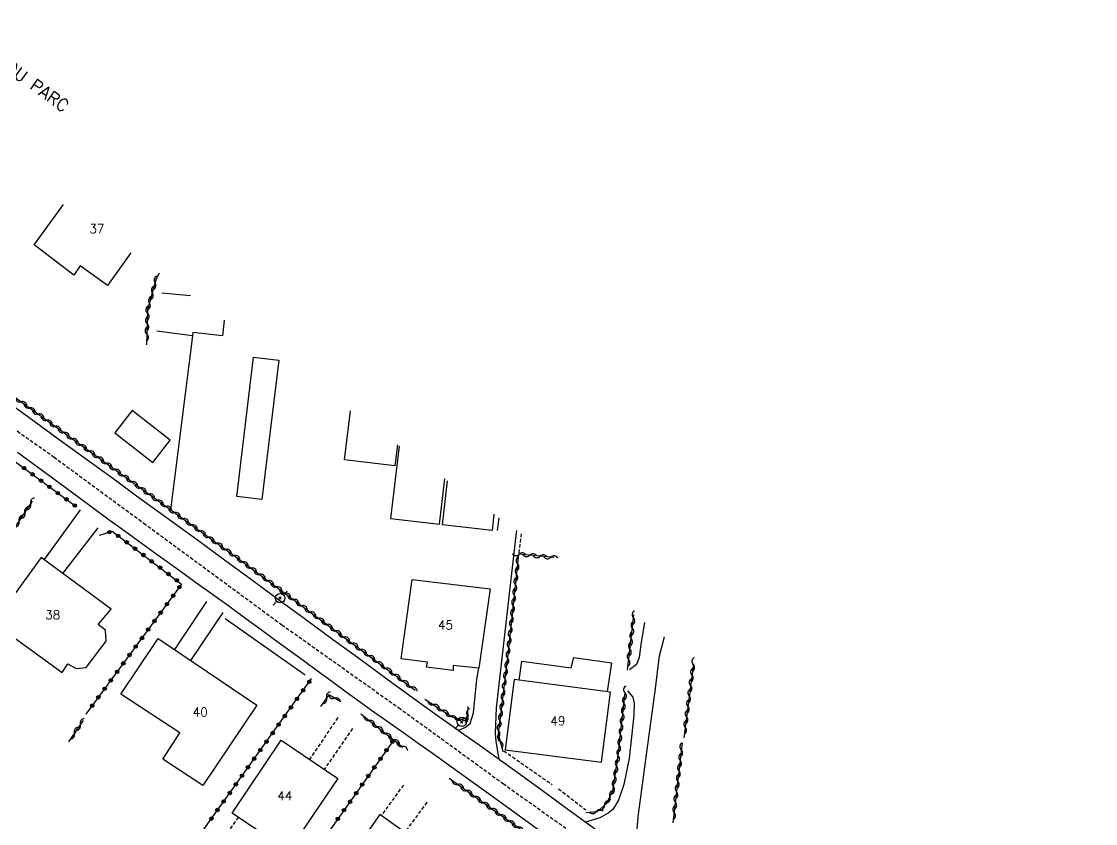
# Model space of a CAD drawing. Header units: millimetres. Extents: x 159000 to 160001, y 158000 to 159001.
# Drawn here: x 159667 to 159820.3, y 158258.4 to 158372.9 of the extents above; entities that cross this region are included whole.
import ezdxf
from ezdxf.enums import TextEntityAlignment as Align

# ---------------------------------------------------------------- set-up
doc = ezdxf.new("R2010")
doc.units = ezdxf.units.MM
doc.linetypes.add('DASHED', pattern=[0.75, 0.5, -0.25])
doc.layers.get('0').update_dxf_attribs({"linetype": 'CONTINUOUS'})
for name, color, linetype in [('W0001', 6, 'DASHED'), ('W0008', 7, 'CONTINUOUS'), ('W0017', 7, 'CONTINUOUS'), ('W0101', 7, 'CONTINUOUS'), ('W0104', 1, 'CONTINUOUS'), ('W0112', 1, 'DASHED'), ('W0303', 7, 'CONTINUOUS'), ('W0310', 3, 'CONTINUOUS'), ('W0323', 7, 'CONTINUOUS'), ('W0330', 7, 'CONTINUOUS'), ('W0473', 7, 'CONTINUOUS'), ('W0989', 7, 'CONTINUOUS'), ('W0991', 7, 'CONTINUOUS')]:
    doc.layers.add(name, color=color, linetype=linetype)
doc.styles.get("Standard").update_dxf_attribs({"font": 'romans.shx', "width": 0.85})

# ---------------------------------------------------------------- blocks, each defined once
blk = doc.blocks.new('T473')
for p, q in [((-0.166667, 0.166667), (0.166667, -0.166667)), ((-0.166667, -0.166667), (0.166667, 0.166667)), ((0.500001, 0.500001), (1.000002, 1.000002)), ((-1.000002, -1.000002), (-0.500001, -0.500001))]:
    blk.add_line(p, q)
blk.add_ellipse((0, 0), major_axis=(0.471405, 0.471405), ratio=1, start_param=5.4977871438, end_param=11.780972451)
blk = doc.blocks.new('t323o')
at = {"color": 0, "linetype": 'Continuous'}
for radius in [0.25, 0.15]:
    blk.add_circle((0, 0), radius, dxfattribs=at)
blk = doc.blocks.new('t310o')
at = {"color": 0, "linetype": 'Continuous'}
for centre, start, end in [((-0.5, 0.38), 216.8699, 323.1304), ((0.5, -0.37), 36.8699, 143.1303)]:
    blk.add_arc(centre, 0.625, start, end, dxfattribs=at)

msp = doc.modelspace()

# ---------------------------------------------------------------- linework, layer by layer
at = {"layer": 'W0001'}
msp.add_lwpolyline([(159820.26, 158201.71), (159800.56, 158217.19), (159790.9, 158224.06), (159772.95, 158237.25), (159750.8, 158253.35), (159735.79, 158264.03), (159721.06, 158274.73), (159704.15, 158286.73), (159684.7, 158301.04), (159671.68, 158310.62), (159659.84, 158319.03)], dxfattribs=at)
at = {"layer": 'W0008'}
for points in [[(159751, 158256.05), (159747.73, 158258.44), (159744.45, 158260.83), (159741.17, 158263.22), (159737.89, 158265.6), (159736.03, 158266.93), (159734.17, 158268.26), (159732.31, 158269.59), (159730.44, 158270.91), (159728.58, 158272.24), (159726.71, 158273.57), (159724.85, 158274.9), (159722.99, 158276.23), (159719.12, 158279.04), (159715.25, 158281.86), (159711.39, 158284.69), (159707.53, 158287.52), (159703.67, 158290.35), (159699.81, 158293.18), (159695.95, 158296.01), (159692.08, 158298.83), (159689.19, 158300.94), (159686.3, 158303.05), (159683.41, 158305.15), (159680.52, 158307.25), (159677.63, 158309.36), (159674.73, 158311.46), (159671.84, 158313.56), (159668.95, 158315.67), (159663.95, 158319.3)], [(159666.41, 158311.42), (159670.71, 158308.25), (159675.01, 158305.08), (159679.32, 158301.92), (159681.78, 158300.14), (159684.24, 158298.35), (159686.7, 158296.58), (159689.17, 158294.8), (159691.63, 158293.02), (159694.1, 158291.25), (159696.56, 158289.47), (159699.02, 158287.68), (159701.06, 158286.19), (159703.1, 158284.7), (159705.14, 158283.2), (159707.18, 158281.71), (159709.22, 158280.21), (159711.26, 158278.72), (159713.31, 158277.23), (159715.36, 158275.75), (159716.94, 158274.62), (159718.52, 158273.5), (159720.1, 158272.38), (159721.68, 158271.26), (159723.27, 158270.14), (159724.85, 158269.02), (159726.43, 158267.9), (159728.01, 158266.77), (159734.78, 158261.91), (159741.54, 158257.02)]]:
    msp.add_lwpolyline(points, dxfattribs=at)
at = {"layer": 'W0017'}
for points in [[(159675.37, 158303.19), (159670.21, 158296.08)], [(159734.92, 158300.22), (159735.16, 158302.02)], [(159677.88, 158300.63), (159672.86, 158294.12)], [(159737.63, 158300.24), (159737.6, 158299.95), (159734.75, 158274.94), (159734.59, 158271.34), (159734.68, 158270.15), (159735.11, 158267.61)], [(159693.39, 158290.12), (159688.82, 158283.23)], [(159695.7, 158288.52), (159691.12, 158281.68)], [(159755.9, 158287.1), (159755.42, 158284.28), (159755.14, 158282.11), (159754.77, 158281.09), (159753.76, 158280.37)], [(159754.5, 158253.47), (159755.01, 158259.37), (159756.25, 158268.62), (159757.4, 158277.32), (159758.02, 158282.36), (159758.77, 158285.04)], [(159729.34, 158271.7), (159730.36, 158272.17), (159731, 158272.69), (159731.47, 158274.2), (159731.99, 158279.04), (159732.25, 158280.6)], [(159753.48, 158277.35), (159754.21, 158276.46), (159754.42, 158275.59), (159754.39, 158273.89), (159753.71, 158267.68), (159752.95, 158263.97), (159752.2, 158261.78), (159751.38, 158260.43), (159750.71, 158259.92), (159749.53, 158259.26), (159747.48, 158258.6)]]:
    msp.add_lwpolyline(points, dxfattribs=at)
at = {"layer": 'W0101'}
msp.add_lwpolyline([(159682.58, 158339.84), (159679.26, 158335.17), (159675.36, 158337.99), (159674.47, 158336.67), (159668.77, 158341.01), (159672.97, 158346.75)], dxfattribs=at)
for points in [[(159669.79, 158296.38), (159662.98, 158287.05), (159672.8, 158279.99), (159673.62, 158281.2), (159674.79, 158280.56), (159676.2, 158280.69), (159679.08, 158284.43), (159678.95, 158286.02), (159677.93, 158286.8), (159679.77, 158289.03)], [(159733.86, 158291.93), (159732.25, 158280.6), (159728.6, 158280.99), (159728.6, 158280.27), (159724.8, 158280.73), (159724.91, 158281.47), (159721.17, 158281.92), (159722.76, 158293.23)], [(159686.47, 158284.82), (159700.58, 158275.31), (159692.86, 158263.84), (159687.14, 158267.63), (159689.56, 158271.38), (159681.18, 158276.89)], [(159751.05, 158277.19), (159737.3, 158278.97), (159736.01, 158268.96), (159749.75, 158267.18)], [(159712.11, 158264.85), (159705.11, 158254.46), (159697.03, 158259.91), (159704.03, 158270.3)], [(159718.13, 158259.73), (159711.02, 158249.65), (159720.87, 158242.84), (159726.62, 158251), (159720.98, 158254.79), (159722.32, 158256.71)]]:
    msp.add_lwpolyline(points, close=True, dxfattribs=at)
at = {"layer": 'W0104'}
for points in [[(159691.11, 158333.7), (159687, 158334.07)], [(159695.93, 158330.24), (159695.66, 158328), (159691.44, 158328.47), (159691.37, 158328.01), (159686.31, 158328.65)], [(159720.65, 158312.46), (159720.28, 158309.46), (159713.08, 158310.33), (159713.92, 158317.29)], [(159720.89, 158312.28), (159719.67, 158301.95), (159726.64, 158301.12)], [(159726.64, 158301.12), (159727.4, 158307.6)], [(159734.41, 158302.56), (159734.15, 158300.24), (159727.08, 158301.06), (159727.8, 158307.32)], [(159738.03, 158278.88), (159738.41, 158281.59), (159745.45, 158280.63), (159745.8, 158282.11), (159751.19, 158281.35), (159750.57, 158277.26)]]:
    msp.add_lwpolyline(points, dxfattribs=at)
for points in [[(159703.7, 158324.55), (159701.29, 158304.65), (159697.71, 158305.08), (159700.11, 158324.98)], [(159688.2, 158313.12), (159682.79, 158317.33), (159680.32, 158314.15), (159685.73, 158309.94)]]:
    msp.add_lwpolyline(points, close=True, dxfattribs=at)
at = {"layer": 'W0112'}
for points in [[(159738.29, 158299.77), (159737.93, 158296.86)], [(159712.12, 158273.53), (159708.09, 158267.56)], [(159714.23, 158271.97), (159710.18, 158266.15)], [(159735.81, 158268.79), (159742.7, 158263.98)], [(159721.49, 158263.91), (159718.34, 158259.58)], [(159743.61, 158263.38), (159747.53, 158260.37)], [(159724.83, 158261.45), (159721.68, 158257.17)], [(159697.93, 158259.3), (159696.26, 158256.99)]]:
    msp.add_lwpolyline(points, dxfattribs=at)
at = {"layer": 'W0303'}
msp.add_lwpolyline([(159696.05, 158287.69), (159707.48, 158279.64)], dxfattribs=at)
at = {"layer": 'W0310'}
for points in [[(159686.63, 158336.93), (159686.19, 158336.12), (159684.97, 158331.72), (159684.82, 158326.73)], [(159665.72, 158319.47), (159697.58, 158296.46), (159723.19, 158277.47)], [(159668.53, 158304.4), (159658.25, 158289.1)], [(159743.02, 158296.36), (159737.93, 158296.86), (159736.38, 158282.51), (159735.02, 158271.22), (159735.7, 158268.72)], [(159753.47, 158280.32), (159754.39, 158288.19)], [(159762.87, 158281.2), (159761.52, 158270.67)], [(159712.55, 158275.79), (159710.83, 158276.8), (159709.67, 158275.13)], [(159724.55, 158276.19), (159728.43, 158273.66), (159730.38, 158273.06), (159730.69, 158274.04), (159730.75, 158275.14)], [(159747.51, 158260.02), (159749.2, 158260.13), (159750.45, 158261.26), (159751.36, 158263.03), (159752.14, 158268.11), (159753.13, 158277.14)], [(159675.77, 158273.14), (159673.7, 158270.08)], [(159715.43, 158274.06), (159721.41, 158269.33)], [(159761.25, 158269.89), (159759.95, 158258.5)], [(159728.04, 158264.88), (159738.47, 158257.42), (159753.21, 158246.59)]]:
    msp.add_lwpolyline(points, dxfattribs=at)
at = {"layer": 'W0323'}
for points in [[(159660.82, 158312.32), (159663.38, 158312.04), (159674.77, 158303.67)], [(159678.1, 158299.55), (159679.92, 158300.12), (159689.89, 158292.55)], [(159689.84, 158292.59), (159676.18, 158274.02)], [(159692.34, 158256.69), (159708.38, 158279.11)], [(159720.12, 158270.36), (159704.35, 158248.07)]]:
    msp.add_lwpolyline(points, dxfattribs=at)
at = {"layer": 'W0330'}
msp.add_lwpolyline([(159691.37, 158328.01), (159688.24, 158303.2)], dxfattribs=at)

# ---------------------------------------------------------------- block references
at = {"layer": 'W0310'}
for p, rotation in [((159686.04, 158335.58), 254.5490705096173), ((159685.64, 158334.13), 254.5490705096173), ((159685.24, 158332.69), 254.5490705096173), ((159684.96, 158331.23), 268.1971795259623), ((159684.91, 158329.73), 268.1971795259623), ((159684.86, 158328.23), 268.1971795259623), ((159666.93, 158318.59), 324.169963886332), ((159668.15, 158317.71), 324.169963886332), ((159669.36, 158316.83), 324.169963886332), ((159670.58, 158315.96), 324.169963886332), ((159671.8, 158315.08), 324.169963886332), ((159673.01, 158314.2), 324.169963886332), ((159674.23, 158313.32), 324.169963886332), ((159675.45, 158312.44), 324.169963886332), ((159676.66, 158311.57), 324.169963886332), ((159677.88, 158310.69), 324.169963886332), ((159679.09, 158309.81), 324.169963886332), ((159680.31, 158308.93), 324.169963886332), ((159681.53, 158308.05), 324.169963886332), ((159682.74, 158307.18), 324.169963886332), ((159683.96, 158306.3), 324.169963886332), ((159685.17, 158305.42), 324.169963886332), ((159686.39, 158304.54), 324.169963886332), ((159667.46, 158302.79), 236.1012935442477), ((159668.29, 158304.04), 236.1012935442477), ((159687.61, 158303.66), 324.169963886332), ((159666.62, 158301.55), 236.1012935442477), ((159688.82, 158302.79), 324.169963886332), ((159690.04, 158301.91), 324.169963886332), ((159691.25, 158301.03), 324.169963886332), ((159692.47, 158300.15), 324.169963886332), ((159693.69, 158299.27), 324.169963886332), ((159694.9, 158298.4), 324.169963886332), ((159696.12, 158297.52), 324.169963886332), ((159697.34, 158296.64), 324.169963886332), ((159698.54, 158295.75), 323.4477761066638), ((159738.03, 158296.85), 174.4105782860275), ((159737.78, 158295.47), 263.8197992661927), ((159739.52, 158296.71), 174.4105782860275), ((159741.02, 158296.56), 174.4105782860275), ((159742.51, 158296.41), 174.4105782860275), ((159699.75, 158294.86), 323.4477761066638), ((159700.95, 158293.96), 323.4477761066638), ((159737.62, 158293.98), 263.8197992661927), ((159702.16, 158293.07), 323.4477761066638), ((159737.46, 158292.49), 263.8197992661927), ((159703.36, 158292.18), 323.4477761066638), ((159704.57, 158291.28), 323.4477761066638), ((159737.29, 158291), 263.8197992661927), ((159705.77, 158290.39), 323.4477761066638), ((159706.98, 158289.5), 323.4477761066638), ((159737.13, 158289.51), 263.8197992661927), ((159708.18, 158288.6), 323.4477761066638), ((159709.39, 158287.71), 323.4477761066638), ((159736.97, 158288.02), 263.8197992661927), ((159754.34, 158287.77), 83.30650335632102), ((159710.59, 158286.82), 323.4477761066638), ((159736.81, 158286.52), 263.8197992661927), ((159754.17, 158286.28), 83.30650335632102), ((159711.8, 158285.92), 323.4477761066638), ((159713, 158285.03), 323.4477761066638), ((159736.65, 158285.03), 263.8197992661927), ((159753.99, 158284.79), 83.30650335632102), ((159714.21, 158284.14), 323.4477761066638), ((159715.41, 158283.24), 323.4477761066638), ((159736.49, 158283.54), 263.8197992661927), ((159753.82, 158283.3), 83.30650335632102), ((159716.62, 158282.35), 323.4477761066638), ((159736.32, 158282.05), 263.1686293693492), ((159753.64, 158281.81), 83.30650335632102), ((159717.82, 158281.46), 323.4477761066638), ((159719.03, 158280.56), 323.4477761066638), ((159736.14, 158280.56), 263.1686293693492), ((159762.85, 158281.09), 262.7222595723846), ((159720.23, 158279.67), 323.4477761066638), ((159721.44, 158278.78), 323.4477761066638), ((159735.96, 158279.07), 263.1686293693492), ((159762.66, 158279.6), 262.7222595723846), ((159722.64, 158277.88), 323.4477761066638), ((159735.79, 158277.58), 263.1686293693492), ((159753.12, 158277.05), 83.73505621266118), ((159762.47, 158278.11), 262.7222595723846), ((159710.52, 158276.36), 235.2620511730214), ((159711.66, 158276.31), 149.6029244509033), ((159735.61, 158276.09), 263.1686293693492), ((159752.96, 158275.56), 83.73505621266118), ((159762.09, 158275.14), 262.7222595723846), ((159762.28, 158276.62), 262.7222595723846), ((159725.8, 158275.38), 326.9367834428198), ((159727.06, 158274.56), 326.9367834428198), ((159730.63, 158273.84), 72.42962774154289), ((159735.43, 158274.6), 263.1686293693492), ((159752.79, 158274.07), 83.73505621266118), ((159761.9, 158273.65), 262.7222595723846), ((159675.38, 158272.56), 235.8616144010659), ((159716.61, 158273.13), 321.6747498422706), ((159728.32, 158273.74), 326.9367834428198), ((159729.73, 158273.26), 342.6677831549767), ((159735.25, 158273.11), 263.1686293693492), ((159752.63, 158272.58), 83.73505621266118), ((159761.71, 158272.16), 262.7222595723846), ((159674.54, 158271.32), 235.8616144010659), ((159717.79, 158272.2), 321.6747498422706), ((159718.96, 158271.27), 321.6747498422706), ((159735.07, 158271.63), 263.1686293693492), ((159752.47, 158271.09), 83.73505621266118), ((159720.14, 158270.34), 321.6747498422706), ((159721.32, 158269.41), 321.6747498422706), ((159735.31, 158270.17), 285.0668443508476), ((159752.3, 158269.59), 83.73505621266118), ((159752.14, 158268.1), 81.31226909789711), ((159761.14, 158268.93), 263.466158293777), ((159751.91, 158266.62), 81.31226909789711), ((159760.8, 158265.95), 263.466158293777), ((159760.97, 158267.44), 263.466158293777), ((159751.69, 158265.14), 81.31226909789711), ((159760.63, 158264.46), 263.466158293777), ((159729.26, 158264), 324.443101886804), ((159730.48, 158263.13), 324.443101886804), ((159751.46, 158263.66), 81.31226909789711), ((159760.46, 158262.97), 263.466158293777), ((159731.7, 158262.26), 324.443101886804), ((159750.97, 158262.26), 62.55928920062742), ((159760.29, 158261.48), 263.466158293777), ((159732.92, 158261.39), 324.443101886804), ((159734.14, 158260.52), 324.443101886804), ((159750.17, 158261.01), 42.30571571026727), ((159760.12, 158259.99), 263.466158293777), ((159735.36, 158259.64), 324.443101886804), ((159736.58, 158258.77), 324.443101886804), ((159749.01, 158260.12), 3.764479822054994), ((159737.8, 158257.9), 324.443101886804)]:
    msp.add_blockref('t310o', p, dxfattribs=dict(at, rotation=rotation))
at = {"layer": 'W0323'}
for p, rotation in [((159667.35, 158309.13), 323.677975077803), ((159668.56, 158308.24), 323.677975077803), ((159669.76, 158307.35), 323.677975077803), ((159670.97, 158306.46), 323.677975077803), ((159672.18, 158305.57), 323.677975077803), ((159673.39, 158304.68), 323.677975077803), ((159674.6, 158303.79), 323.677975077803), ((159679.53, 158299.99), 17.21284949435967), ((159680.79, 158299.46), 322.8150419383313), ((159681.99, 158298.55), 322.8150419383313), ((159683.18, 158297.65), 322.8150419383313), ((159684.38, 158296.74), 322.8150419383313), ((159685.57, 158295.83), 322.8150419383313), ((159686.77, 158294.93), 322.8150419383313), ((159687.96, 158294.02), 322.8150419383313), ((159689.16, 158293.11), 322.8150419383313), ((159689.52, 158292.14), 233.6629276529723), ((159687.74, 158289.73), 233.6629276529723), ((159688.63, 158290.94), 233.6629276529723), ((159686.85, 158288.52), 233.6629276529723), ((159685.96, 158287.31), 233.6629276529723), ((159685.07, 158286.1), 233.6629276529723), ((159683.29, 158283.69), 233.6629276529723), ((159684.18, 158284.89), 233.6629276529723), ((159682.4, 158282.48), 233.6629276529723), ((159681.52, 158281.27), 233.6629276529723), ((159680.63, 158280.06), 233.6629276529723), ((159678.85, 158277.64), 233.6629276529723), ((159679.74, 158278.85), 233.6629276529723), ((159707.18, 158277.43), 54.40925404957002), ((159708.05, 158278.65), 54.40925404957002), ((159677.96, 158276.44), 233.6629276529723), ((159706.31, 158276.21), 54.40925404957002), ((159677.07, 158275.23), 233.6629276529723), ((159705.44, 158274.99), 54.40925404957002), ((159704.56, 158273.77), 54.40925404957002), ((159702.82, 158271.33), 54.40925404957002), ((159703.69, 158272.55), 54.40925404957002), ((159701.94, 158270.11), 54.40925404957002), ((159719.94, 158270.11), 234.7093146940053), ((159701.07, 158268.89), 54.40925404957002), ((159719.08, 158268.89), 234.7093146940053), ((159700.2, 158267.67), 54.40925404957002), ((159718.21, 158267.66), 234.7093146940053), ((159698.45, 158265.23), 54.40925404957002), ((159699.32, 158266.45), 54.40925404957002), ((159716.48, 158265.21), 234.7093146940053), ((159717.34, 158266.44), 234.7093146940053), ((159697.58, 158264.01), 54.40925404957002), ((159715.61, 158263.99), 234.7093146940053), ((159696.71, 158262.79), 54.40925404957002), ((159714.74, 158262.76), 234.7093146940053), ((159695.83, 158261.57), 54.40925404957002), ((159713.88, 158261.54), 234.7093146940053), ((159694.09, 158259.13), 54.40925404957002), ((159694.96, 158260.35), 54.40925404957002), ((159712.14, 158259.09), 234.7093146940053), ((159713.01, 158260.32), 234.7093146940053)]:
    msp.add_blockref('t323o', p, dxfattribs=dict(at, rotation=rotation))
at = {"layer": 'W0473'}
for p in [(159703.9, 158290.59), (159729.82, 158272.93)]:
    msp.add_blockref('T473', p, dxfattribs=at)

# ---------------------------------------------------------------- texts
at = {"layer": 'W0989'}
msp.add_text('AVENUE DU PARC', height=1.75, rotation=324.2133, dxfattribs=at).set_placement((159656.28, 158371.83))
at = {"layer": 'W0991'}
for s, p in [('37', (159677.74, 158343.29)), ('38', (159671.45, 158288.19)), ('45', (159727.49, 158286.75)), ('40', (159692.5, 158274.33)), ('49', (159743.53, 158273.07)), ('44', (159704.57, 158262.38))]:
    msp.add_text(s, height=1.25, dxfattribs=at).set_placement(p, align=Align.MIDDLE_CENTER)

doc.saveas('drawing.dxf')
